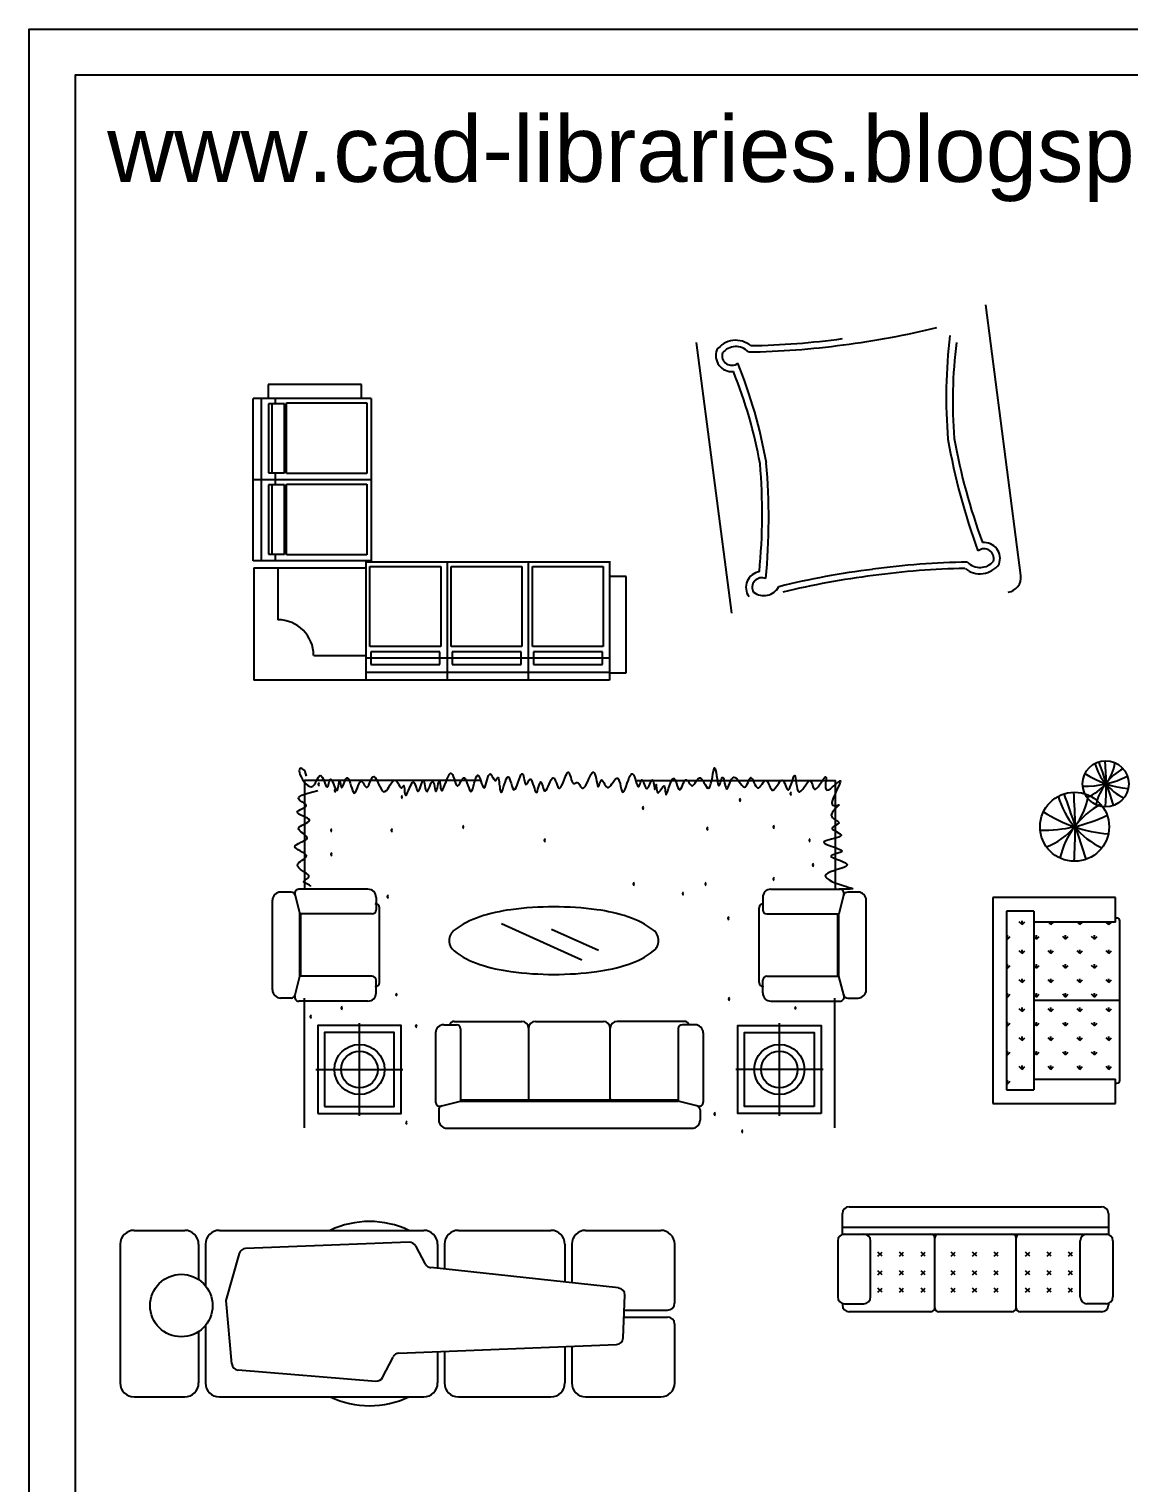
# Model space of a CAD drawing. Header units: inches. Extents: x 10.7 to 53.2, y 13 to 37.8.
# Drawn here: x 10.67 to 18.74, y 27.17 to 37.83 of the extents above; entities that cross this region are included whole.
import ezdxf

# ---------------------------------------------------------------- set-up
doc = ezdxf.new("R2010")
doc.units = ezdxf.units.IN
doc.header["$MEASUREMENT"] = 0
for name, color, linetype in [('02', 2, 'Continuous'), ('1', 1, 'Continuous'), ('4', 4, 'Continuous'), ('8', 8, 'Continuous'), ('kadrbm', 4, 'Continuous')]:
    doc.layers.add(name, color=color, linetype=linetype)
doc.styles.add('bmmm', font='swissel.ttf')

# ---------------------------------------------------------------- blocks, each defined once
blk = doc.blocks.new('kadrbm')
at = {"layer": 'kadrbm', "color": 4}
blk.add_lwpolyline([(0, 0), (0, 24.797), (21, 24.797), (21, 0), (0, 0)], close=True, dxfattribs=at)
blk.add_lwpolyline([(20.663, 0.326), (20.663, 24.46), (0.337, 24.46), (0.337, 0.326), (20.663, 0.326)], dxfattribs=at)
at = {"layer": 'kadrbm', "color": 211, "true_color": 0xf674fb, "style": 'bmmm'}
blk.add_text('www.cad-libraries.blogspot.com', height=0.48513, dxfattribs=at).set_placement((0.573, 23.677))

msp = doc.modelspace()

# ---------------------------------------------------------------- hatches: boundary and pattern name
at = {"layer": '8'}
h = msp.add_hatch(dxfattribs=at)
h.set_pattern_fill('GRASS', color=256, scale=0.15, style=0)
h.set_pattern_definition([(90, (-8.77687, 42.92877), (-0.106066, 0.106066), [0.028125, -0.184007]), (45, (-8.77687, 42.92877), (-0.106066, 0.106066), [0.028125, -0.121875]), (135, (-8.77687, 42.92877), (-0.106066, -0.106066), [0.028125, -0.121875])])
h.paths.add_polyline_path([(20.607, 32.313), (20.085, 32.313), (20.085, 31.683), (20.617, 31.683, 0.414214), (20.637, 31.703), (20.637, 31.713), (20.607, 31.713)])
h.paths.add_polyline_path([(20.085, 32.313), (19.526, 32.313), (19.526, 31.683), (20.085, 31.683)])
h.paths.add_polyline_path([(19.526, 31.683), (19.526, 32.313), (18.967, 32.313), (18.967, 31.713), (18.937, 31.713), (18.937, 31.703, 0.414214), (18.957, 31.683)])
h.paths.add_polyline_path([(18.887, 32.513), (18.887, 32.313), (20.687, 32.313), (20.687, 32.513)])
h.paths.add_polyline_path([(18.038, 31.28), (18.038, 30.705), (18.668, 30.705), (18.668, 31.29, 0.414214), (18.648, 31.31), (18.638, 31.31), (18.638, 31.28)])
h.paths.add_polyline_path([(18.038, 30.705), (18.038, 30.13), (18.638, 30.13), (18.638, 30.1), (18.648, 30.1, 0.414214), (18.668, 30.12), (18.668, 30.705)])
h.paths.add_polyline_path([(17.838, 30.05), (18.038, 30.05), (18.038, 31.36), (17.838, 31.36)])

# ---------------------------------------------------------------- linework, layer by layer
at = {"layer": '02'}
for p, q in [((13.111, 35.221), (12.426, 35.221)), ((12.426, 35.221), (12.426, 35.118)), ((13.111, 35.118), (13.111, 35.221)), ((12.316, 33.927), (12.316, 35.118)), ((13.181, 35.118), (12.316, 35.118)), ((12.374, 35.118), (12.374, 33.927)), ((12.429, 35.079), (12.429, 34.573)), ((12.546, 35.079), (12.429, 35.079)), ((12.455, 34.573), (12.455, 35.078)), ((12.48, 35.079), (12.48, 35.118)), ((12.546, 34.573), (12.546, 35.079)), ((12.561, 35.086), (13.149, 35.086)), ((12.561, 34.568), (12.561, 35.086)), ((13.149, 35.086), (13.149, 34.568)), ((13.181, 35.118), (13.181, 33.927)), ((13.181, 34.522), (12.316, 34.522)), ((12.429, 34.573), (12.546, 34.573)), ((12.48, 34.484), (12.48, 34.573)), ((13.149, 34.568), (12.561, 34.568)), ((12.429, 34.484), (12.429, 33.978)), ((12.546, 34.484), (12.429, 34.484)), ((12.455, 33.978), (12.455, 34.483)), ((12.546, 33.978), (12.546, 34.484)), ((12.561, 33.973), (12.561, 34.491)), ((12.561, 34.491), (13.149, 34.491)), ((13.149, 34.491), (13.149, 33.973)), ((13.181, 33.927), (12.316, 33.927)), ((12.429, 33.978), (12.546, 33.978)), ((12.48, 33.927), (12.48, 33.978)), ((13.149, 33.973), (12.561, 33.973)), ((13.141, 33.92), (13.141, 33.054)), ((13.141, 33.92), (14.927, 33.92)), ((13.172, 33.887), (13.691, 33.887)), ((13.172, 33.299), (13.172, 33.887)), ((13.691, 33.887), (13.691, 33.299)), ((13.737, 33.926), (13.737, 33.054)), ((13.768, 33.887), (14.286, 33.887)), ((13.768, 33.299), (13.768, 33.887)), ((14.286, 33.887), (14.286, 33.299)), ((14.332, 33.926), (14.332, 33.054)), ((14.363, 33.299), (14.363, 33.887)), ((14.363, 33.887), (14.881, 33.887)), ((14.881, 33.887), (14.881, 33.299)), ((14.927, 33.926), (14.927, 33.054)), ((12.32, 33.877), (13.141, 33.877)), ((12.32, 33.877), (12.32, 33.054)), ((12.496, 33.877), (12.496, 33.496)), ((15.05, 33.813), (14.927, 33.813)), ((15.05, 33.107), (15.05, 33.813)), ((13.691, 33.299), (13.172, 33.299)), ((13.685, 33.261), (13.179, 33.261)), ((13.179, 33.261), (13.179, 33.167)), ((13.685, 33.167), (13.685, 33.261)), ((14.286, 33.299), (13.768, 33.299)), ((14.281, 33.261), (13.775, 33.261)), ((13.775, 33.261), (13.775, 33.167)), ((14.281, 33.167), (14.281, 33.261)), ((14.881, 33.299), (14.363, 33.299)), ((14.876, 33.261), (14.37, 33.261)), ((14.37, 33.261), (14.37, 33.167)), ((14.876, 33.167), (14.876, 33.261)), ((12.76, 33.233), (13.141, 33.233)), ((13.141, 33.217), (14.927, 33.217)), ((13.179, 33.167), (13.685, 33.167)), ((13.775, 33.167), (14.281, 33.167)), ((14.37, 33.167), (14.876, 33.167)), ((14.927, 33.054), (12.32, 33.054)), ((13.141, 33.112), (14.927, 33.112)), ((14.927, 33.107), (15.05, 33.107)), ((13.46, 28.934), (12.26, 28.888)), ((13.578, 28.774), (13.507, 28.907)), ((12.213, 28.851), (12.115, 28.507)), ((14.994, 28.599), (13.618, 28.748)), ((12.115, 28.507), (12.158, 28.044)), ((15.028, 28.233), (15.04, 28.547)), ((13.384, 28.12), (14.979, 28.184)), ((13.264, 27.944), (13.341, 28.093)), ((12.205, 27.998), (13.215, 27.917))]:
    msp.add_line(p, q, dxfattribs=at)
for centre, radius in [((18.565, 32.294), 0.169), ((18.337, 31.979), 0.253), ((11.789, 28.47), 0.229)]:
    msp.add_circle(centre, radius, dxfattribs=at)
for centre, radius, start, end in [((15.948, 41.175), 5.706, 276.9887, 284.0004), ((15.854, 35.371), 0.173, 50.7556, 143.7617), ((15.854, 35.371), 0.127, 43.6523, 140.7559), ((15.865, 41.164), 5.706, 270.8102, 277.8219), ((15.865, 41.164), 5.66, 270.9956, 277.8253), ((21.133, 35.125), 3.737, 173.0257, 184.7048), ((20.869, 35.098), 3.425, 172.7893, 184.5798), ((15.824, 35.432), 0.117, 159.3763, 275.8573), ((15.824, 35.432), 0.0712, 164.2572, 308.5257), ((12.399, 33.99), 3.737, 10.1058, 21.7848), ((12.661, 34.031), 3.425, 10.2307, 22.0213), ((21.979, 35.61), 4.638, 189.8222, 200.3045), ((21.712, 35.569), 4.321, 189.9129, 200.4091), ((11.726, 34.271), 4.321, 354.4015, 4.8977), ((11.457, 34.242), 4.638, 354.506, 4.9883), ((17.674, 33.945), 0.0712, 344.2572, 128.5257), ((17.674, 33.945), 0.117, 339.3763, 95.8573), ((17.632, 28.213), 5.706, 90.8102, 97.8219), ((17.644, 34.006), 0.173, 230.7556, 323.7617), ((17.644, 34.006), 0.127, 223.6523, 320.7559), ((16.045, 33.733), 0.117, 98.9532, 215.4342), ((16.045, 33.733), 0.0712, 66.2849, 210.5533), ((17.55, 28.202), 5.706, 96.9887, 104.0004), ((17.55, 28.202), 5.66, 96.9853, 103.8149), ((17.632, 28.213), 5.66, 90.9956, 97.8253), ((16.058, 33.8), 0.127, 234.0546, 331.1582), ((12.496, 33.233), 0.263, 0, 90), ((18.317, 32.496), 0.32, 290.2786, 351.4891), ((18.875, 32.555), 0.405, 196.0179, 244.1831), ((18.894, 32.047), 0.411, 119.3063, 166.7211), ((7.595, 28.613), 11.577, 17.7166, 19.3872), ((16.42, 32.282), 2.149, 355.83, 4.8398), ((18.406, 33.006), 0.73, 269.3365, 295.908), ((18.791, 32.952), 0.695, 237.0954, 264.9899), ((17.964, 32.282), 0.48, 290.2786, 351.4891), ((18.801, 32.37), 0.607, 196.0179, 244.1831), ((1.88, 26.457), 17.366, 17.7166, 19.3872), ((15.119, 31.96), 3.223, 355.83, 4.8398), ((18.675, 32.965), 1.043, 237.0954, 264.9899), ((18.829, 31.608), 0.616, 119.3063, 166.7211), ((18.097, 33.047), 1.094, 269.3365, 295.908), ((13.169, 28.411), 0.675, 64.6526, 115.3474), ((12.262, 28.837), 0.0508, 92.1956, 164.049), ((13.462, 28.883), 0.0508, 28.2198, 92.1956), ((13.623, 28.798), 0.0508, 208.2198, 263.8411), ((14.989, 28.548), 0.0508, 357.8822, 83.8411), ((14.977, 28.235), 0.0508, 272.2843, 357.8822), ((12.209, 28.048), 0.0508, 185.3588, 265.4082), ((13.386, 28.07), 0.0508, 92.2843, 152.7753), ((13.219, 27.967), 0.0508, 265.4082, 332.7753), ((13.169, 28.411), 0.675, 244.6526, 295.3474)]:
    msp.add_arc(centre, radius, start, end, dxfattribs=at)
at = {"layer": '1'}
for p, q in [((18.638, 31.46), (17.738, 31.46)), ((17.738, 31.46), (17.738, 29.95)), ((18.638, 31.28), (18.638, 31.46)), ((17.838, 31.36), (17.838, 30.05)), ((18.038, 31.36), (17.838, 31.36)), ((18.038, 31.36), (18.038, 30.05)), ((18.638, 31.28), (18.038, 31.28)), ((18.648, 31.31), (18.638, 31.31)), ((18.668, 30.12), (18.668, 31.29)), ((18.668, 30.705), (18.038, 30.705)), ((17.838, 30.05), (18.038, 30.05)), ((18.038, 30.13), (18.638, 30.13)), ((18.638, 29.95), (18.638, 30.13)), ((18.638, 30.1), (18.648, 30.1)), ((17.738, 29.95), (18.638, 29.95)), ((11.443, 29.02), (11.814, 29.02)), ((12.068, 29.02), (13.566, 29.02)), ((13.82, 29.02), (14.499, 29.02)), ((14.753, 29.02), (15.304, 29.02)), ((11.341, 28.919), (11.341, 27.903)), ((11.916, 28.919), (11.916, 28.661)), ((11.966, 28.919), (11.966, 28.615)), ((13.668, 28.919), (13.668, 28.742)), ((13.719, 28.919), (13.719, 28.737)), ((14.601, 28.919), (14.601, 28.641)), ((14.652, 28.919), (14.652, 28.636)), ((15.405, 28.919), (15.405, 28.487)), ((15.033, 28.385), (15.354, 28.385)), ((15.037, 28.436), (15.354, 28.436)), ((11.916, 28.279), (11.916, 27.903)), ((11.966, 28.326), (11.966, 27.903)), ((15.405, 28.335), (15.405, 27.903)), ((13.668, 28.132), (13.668, 27.903)), ((13.719, 28.134), (13.719, 27.903)), ((14.601, 28.169), (14.601, 27.903)), ((14.652, 28.171), (14.652, 27.903)), ((11.443, 27.801), (11.814, 27.801)), ((12.068, 27.801), (13.566, 27.801)), ((13.82, 27.801), (14.499, 27.801)), ((14.753, 27.801), (15.304, 27.801))]:
    msp.add_line(p, q, dxfattribs=at)
for points in [[(12.707, 32.35), (12.703, 32.368), (12.696, 32.383), (12.689, 32.395), (12.681, 32.402), (12.673, 32.407), (12.666, 32.408), (12.66, 32.405), (12.655, 32.399), (12.654, 32.39), (12.655, 32.377), (12.659, 32.362), (12.667, 32.344), (12.678, 32.326), (12.69, 32.309), (12.703, 32.293), (12.716, 32.281), (12.73, 32.274), (12.742, 32.272), (12.753, 32.276), (12.763, 32.286), (12.772, 32.3), (12.78, 32.315), (12.787, 32.33), (12.794, 32.343), (12.801, 32.352), (12.808, 32.355), (12.814, 32.352), (12.821, 32.343), (12.828, 32.33), (12.835, 32.315), (12.841, 32.299), (12.847, 32.286), (12.852, 32.275), (12.857, 32.27), (12.861, 32.271), (12.865, 32.277), (12.868, 32.286), (12.871, 32.298), (12.874, 32.309), (12.877, 32.319), (12.881, 32.326), (12.885, 32.327), (12.89, 32.323), (12.895, 32.313), (12.901, 32.3), (12.907, 32.286), (12.913, 32.272), (12.919, 32.259), (12.924, 32.25), (12.929, 32.246), (12.933, 32.248), (12.936, 32.256), (12.939, 32.267), (12.942, 32.28), (12.944, 32.294), (12.946, 32.306), (12.947, 32.315), (12.949, 32.319), (12.95, 32.318), (12.952, 32.312), (12.953, 32.303), (12.955, 32.292), (12.958, 32.281), (12.96, 32.272), (12.963, 32.267), (12.966, 32.266), (12.97, 32.271), (12.975, 32.281), (12.98, 32.294), (12.985, 32.307), (12.991, 32.321), (12.996, 32.331), (13.002, 32.337), (13.008, 32.337), (13.014, 32.33), (13.02, 32.317), (13.026, 32.299), (13.032, 32.28), (13.038, 32.261), (13.044, 32.245), (13.05, 32.232), (13.056, 32.226), (13.062, 32.228), (13.068, 32.236), (13.074, 32.248), (13.08, 32.264), (13.086, 32.28), (13.092, 32.295), (13.098, 32.307), (13.103, 32.313), (13.109, 32.314), (13.115, 32.309), (13.121, 32.301), (13.127, 32.291), (13.133, 32.281), (13.139, 32.273), (13.145, 32.268), (13.151, 32.268), (13.157, 32.274), (13.163, 32.285), (13.169, 32.298), (13.175, 32.313), (13.182, 32.328), (13.189, 32.339), (13.195, 32.346), (13.203, 32.347), (13.21, 32.34), (13.218, 32.328), (13.227, 32.311), (13.235, 32.292), (13.244, 32.273), (13.253, 32.256), (13.263, 32.243), (13.272, 32.236), (13.282, 32.237), (13.292, 32.244), (13.302, 32.256), (13.311, 32.27), (13.321, 32.286), (13.33, 32.3), (13.339, 32.312), (13.348, 32.319), (13.356, 32.321), (13.363, 32.317), (13.37, 32.31), (13.376, 32.301), (13.382, 32.29), (13.388, 32.28), (13.393, 32.271), (13.397, 32.266), (13.402, 32.264), (13.406, 32.265), (13.409, 32.269), (13.412, 32.273), (13.415, 32.277), (13.417, 32.28), (13.419, 32.281), (13.421, 32.278), (13.422, 32.27), (13.424, 32.26), (13.425, 32.248), (13.426, 32.235), (13.428, 32.223), (13.43, 32.215), (13.433, 32.21), (13.437, 32.21), (13.442, 32.217), (13.448, 32.229), (13.454, 32.244), (13.461, 32.261), (13.468, 32.278), (13.476, 32.292), (13.482, 32.303), (13.489, 32.307), (13.494, 32.306), (13.499, 32.298), (13.504, 32.287), (13.508, 32.273), (13.512, 32.26), (13.516, 32.249), (13.52, 32.241), (13.524, 32.238), (13.529, 32.242), (13.534, 32.252), (13.539, 32.265), (13.544, 32.279), (13.549, 32.294), (13.554, 32.307), (13.558, 32.316), (13.562, 32.319), (13.566, 32.316), (13.569, 32.307), (13.571, 32.294), (13.574, 32.279), (13.577, 32.265), (13.58, 32.252), (13.584, 32.242), (13.588, 32.238), (13.593, 32.241), (13.598, 32.249), (13.604, 32.26), (13.61, 32.274), (13.616, 32.288), (13.621, 32.3), (13.627, 32.308), (13.632, 32.311), (13.636, 32.308), (13.639, 32.3), (13.642, 32.288), (13.645, 32.274), (13.648, 32.26), (13.65, 32.249), (13.653, 32.241), (13.655, 32.238), (13.659, 32.242), (13.662, 32.251), (13.666, 32.264), (13.669, 32.279), (13.673, 32.294), (13.676, 32.306), (13.679, 32.315), (13.681, 32.317), (13.683, 32.313), (13.685, 32.303), (13.686, 32.29), (13.688, 32.275), (13.69, 32.261), (13.693, 32.25), (13.696, 32.244), (13.701, 32.244), (13.707, 32.252), (13.714, 32.268), (13.721, 32.287), (13.73, 32.309), (13.738, 32.33), (13.747, 32.35), (13.755, 32.364), (13.763, 32.371), (13.77, 32.37), (13.776, 32.361), (13.782, 32.348), (13.788, 32.331), (13.793, 32.314), (13.799, 32.298), (13.804, 32.286), (13.81, 32.28), (13.816, 32.28), (13.823, 32.287), (13.83, 32.297), (13.836, 32.309), (13.843, 32.321), (13.85, 32.331), (13.857, 32.337), (13.864, 32.337), (13.871, 32.33), (13.877, 32.317), (13.883, 32.3), (13.889, 32.282), (13.896, 32.264), (13.902, 32.25), (13.908, 32.24), (13.914, 32.238), (13.919, 32.245), (13.925, 32.258), (13.931, 32.277), (13.937, 32.298), (13.943, 32.318), (13.949, 32.337), (13.955, 32.351), (13.961, 32.357), (13.967, 32.355), (13.973, 32.346), (13.979, 32.331), (13.985, 32.314), (13.99, 32.297), (13.996, 32.281), (14.002, 32.269), (14.007, 32.264), (14.012, 32.266), (14.017, 32.275), (14.022, 32.289), (14.027, 32.306), (14.032, 32.324), (14.036, 32.34), (14.041, 32.354), (14.047, 32.363), (14.052, 32.366), (14.057, 32.364), (14.063, 32.357), (14.068, 32.348), (14.073, 32.339), (14.079, 32.329), (14.084, 32.322), (14.088, 32.317), (14.093, 32.317), (14.096, 32.32), (14.1, 32.326), (14.103, 32.331), (14.106, 32.336), (14.109, 32.339), (14.112, 32.339), (14.114, 32.333), (14.116, 32.322), (14.118, 32.307), (14.12, 32.29), (14.123, 32.271), (14.125, 32.255), (14.128, 32.241), (14.132, 32.233), (14.136, 32.232), (14.141, 32.239), (14.146, 32.253), (14.152, 32.271), (14.158, 32.291), (14.165, 32.311), (14.171, 32.328), (14.177, 32.34), (14.184, 32.345), (14.189, 32.342), (14.195, 32.331), (14.2, 32.315), (14.206, 32.298), (14.211, 32.28), (14.217, 32.264), (14.223, 32.253), (14.229, 32.25), (14.236, 32.255), (14.243, 32.267), (14.251, 32.285), (14.259, 32.305), (14.266, 32.325), (14.273, 32.344), (14.279, 32.359), (14.285, 32.367), (14.29, 32.368), (14.294, 32.361), (14.297, 32.35), (14.3, 32.337), (14.303, 32.322), (14.306, 32.308), (14.309, 32.296), (14.313, 32.29), (14.317, 32.289), (14.321, 32.293), (14.326, 32.3), (14.331, 32.309), (14.336, 32.318), (14.342, 32.325), (14.347, 32.329), (14.352, 32.327), (14.357, 32.32), (14.362, 32.307), (14.367, 32.292), (14.372, 32.275), (14.377, 32.259), (14.381, 32.244), (14.386, 32.234), (14.39, 32.23), (14.394, 32.233), (14.399, 32.241), (14.403, 32.254), (14.408, 32.268), (14.412, 32.283), (14.416, 32.296), (14.42, 32.305), (14.424, 32.309), (14.427, 32.307), (14.431, 32.299), (14.435, 32.287), (14.438, 32.274), (14.442, 32.261), (14.447, 32.25), (14.452, 32.243), (14.458, 32.242), (14.464, 32.248), (14.471, 32.259), (14.478, 32.274), (14.486, 32.291), (14.493, 32.308), (14.501, 32.322), (14.508, 32.333), (14.515, 32.337), (14.522, 32.334), (14.528, 32.325), (14.533, 32.313), (14.539, 32.298), (14.545, 32.284), (14.55, 32.271), (14.556, 32.263), (14.563, 32.262), (14.57, 32.268), (14.577, 32.28), (14.585, 32.297), (14.592, 32.316), (14.6, 32.336), (14.607, 32.354), (14.614, 32.368), (14.62, 32.377), (14.626, 32.379), (14.631, 32.374), (14.635, 32.365), (14.64, 32.353), (14.644, 32.339), (14.648, 32.325), (14.652, 32.313), (14.656, 32.304), (14.661, 32.298), (14.666, 32.296), (14.671, 32.297), (14.676, 32.299), (14.682, 32.301), (14.687, 32.303), (14.692, 32.304), (14.698, 32.302), (14.703, 32.296), (14.708, 32.289), (14.713, 32.28), (14.718, 32.272), (14.724, 32.265), (14.73, 32.261), (14.736, 32.261), (14.743, 32.266), (14.751, 32.277), (14.76, 32.293), (14.768, 32.311), (14.777, 32.331), (14.786, 32.349), (14.794, 32.364), (14.802, 32.375), (14.809, 32.379), (14.815, 32.375), (14.821, 32.365), (14.825, 32.349), (14.83, 32.332), (14.833, 32.313), (14.837, 32.296), (14.84, 32.282), (14.843, 32.274), (14.846, 32.272), (14.849, 32.276), (14.852, 32.283), (14.855, 32.293), (14.859, 32.304), (14.862, 32.314), (14.866, 32.321), (14.871, 32.323), (14.875, 32.321), (14.88, 32.314), (14.886, 32.304), (14.892, 32.292), (14.898, 32.281), (14.905, 32.272), (14.912, 32.267), (14.92, 32.266), (14.929, 32.271), (14.937, 32.281), (14.946, 32.294), (14.955, 32.307), (14.964, 32.32), (14.973, 32.33), (14.981, 32.336), (14.988, 32.335), (14.994, 32.327), (14.999, 32.313), (15.005, 32.295), (15.009, 32.276), (15.014, 32.258), (15.019, 32.243), (15.024, 32.234), (15.029, 32.232), (15.036, 32.24), (15.043, 32.255), (15.05, 32.275), (15.058, 32.298), (15.066, 32.321), (15.073, 32.342), (15.081, 32.358), (15.089, 32.367), (15.096, 32.367), (15.103, 32.359), (15.11, 32.346), (15.116, 32.33), (15.121, 32.313), (15.127, 32.296), (15.132, 32.282), (15.137, 32.274), (15.141, 32.272), (15.145, 32.276), (15.149, 32.283), (15.152, 32.293), (15.156, 32.304), (15.159, 32.314), (15.163, 32.321), (15.166, 32.323), (15.17, 32.321), (15.174, 32.313), (15.178, 32.303), (15.183, 32.292), (15.187, 32.28), (15.192, 32.27), (15.197, 32.263), (15.202, 32.26), (15.207, 32.263), (15.213, 32.27), (15.218, 32.28), (15.223, 32.292), (15.229, 32.303), (15.233, 32.313), (15.238, 32.321), (15.242, 32.323), (15.245, 32.321), (15.248, 32.313), (15.251, 32.303), (15.253, 32.291), (15.255, 32.278), (15.257, 32.266), (15.258, 32.257), (15.26, 32.252), (15.261, 32.251), (15.263, 32.255), (15.264, 32.261), (15.265, 32.268), (15.267, 32.276), (15.268, 32.283), (15.269, 32.287), (15.27, 32.288), (15.27, 32.284), (15.271, 32.277), (15.272, 32.267), (15.273, 32.256), (15.274, 32.246), (15.277, 32.237), (15.28, 32.23), (15.283, 32.228), (15.288, 32.23), (15.294, 32.237), (15.301, 32.245), (15.307, 32.255), (15.313, 32.265), (15.32, 32.272), (15.325, 32.277), (15.329, 32.278), (15.332, 32.273), (15.334, 32.264), (15.336, 32.253), (15.337, 32.24), (15.338, 32.229), (15.34, 32.221), (15.342, 32.216), (15.345, 32.218), (15.349, 32.227), (15.355, 32.241), (15.361, 32.259), (15.368, 32.279), (15.375, 32.298), (15.382, 32.315), (15.39, 32.327), (15.397, 32.333), (15.403, 32.332), (15.409, 32.324), (15.415, 32.311), (15.42, 32.296), (15.425, 32.28), (15.43, 32.266), (15.435, 32.255), (15.44, 32.25), (15.446, 32.251), (15.451, 32.258), (15.457, 32.268), (15.462, 32.281), (15.468, 32.295), (15.474, 32.308), (15.48, 32.318), (15.486, 32.323), (15.492, 32.324), (15.498, 32.319), (15.504, 32.312), (15.51, 32.303), (15.516, 32.294), (15.523, 32.286), (15.529, 32.281), (15.536, 32.28), (15.542, 32.284), (15.549, 32.292), (15.557, 32.302), (15.564, 32.314), (15.571, 32.324), (15.579, 32.333), (15.587, 32.338), (15.595, 32.337), (15.603, 32.33), (15.612, 32.319), (15.62, 32.304), (15.628, 32.289), (15.637, 32.276), (15.644, 32.265), (15.652, 32.261), (15.659, 32.264), (15.665, 32.276), (15.671, 32.295), (15.677, 32.318), (15.682, 32.343), (15.686, 32.368), (15.691, 32.389), (15.695, 32.404), (15.698, 32.411), (15.702, 32.407), (15.706, 32.395), (15.709, 32.376), (15.712, 32.354), (15.716, 32.331), (15.719, 32.31), (15.723, 32.293), (15.726, 32.282), (15.73, 32.279), (15.734, 32.284), (15.738, 32.293), (15.742, 32.306), (15.746, 32.319), (15.75, 32.33), (15.754, 32.339), (15.758, 32.341), (15.762, 32.337), (15.765, 32.327), (15.769, 32.313), (15.772, 32.298), (15.776, 32.282), (15.78, 32.269), (15.783, 32.259), (15.788, 32.256), (15.792, 32.259), (15.798, 32.269), (15.803, 32.282), (15.809, 32.298), (15.816, 32.314), (15.823, 32.328), (15.831, 32.338), (15.839, 32.343), (15.849, 32.341), (15.858, 32.334), (15.869, 32.322), (15.879, 32.309), (15.889, 32.295), (15.899, 32.283), (15.908, 32.274), (15.917, 32.27), (15.925, 32.272), (15.932, 32.28), (15.938, 32.291), (15.944, 32.304), (15.949, 32.317), (15.954, 32.328), (15.959, 32.336), (15.964, 32.339), (15.97, 32.336), (15.975, 32.328), (15.981, 32.316), (15.987, 32.303), (15.993, 32.289), (16, 32.277), (16.007, 32.268), (16.014, 32.264), (16.022, 32.265), (16.03, 32.271), (16.038, 32.281), (16.046, 32.292), (16.054, 32.303), (16.061, 32.312), (16.069, 32.318), (16.076, 32.319), (16.082, 32.315), (16.088, 32.306), (16.094, 32.294), (16.1, 32.28), (16.106, 32.267), (16.112, 32.256), (16.118, 32.248), (16.125, 32.246), (16.133, 32.25), (16.141, 32.259), (16.15, 32.271), (16.159, 32.285), (16.168, 32.299), (16.177, 32.311), (16.185, 32.319), (16.193, 32.321), (16.2, 32.317), (16.206, 32.308), (16.212, 32.295), (16.218, 32.281), (16.224, 32.268), (16.229, 32.257), (16.235, 32.25), (16.24, 32.25), (16.247, 32.257), (16.253, 32.271), (16.259, 32.289), (16.266, 32.308), (16.272, 32.326), (16.277, 32.342), (16.282, 32.352), (16.286, 32.355), (16.289, 32.349), (16.292, 32.336), (16.295, 32.318), (16.297, 32.297), (16.3, 32.276), (16.304, 32.257), (16.309, 32.242), (16.316, 32.234), (16.324, 32.234), (16.334, 32.242), (16.345, 32.254), (16.356, 32.27), (16.367, 32.286), (16.377, 32.3), (16.387, 32.312), (16.395, 32.317), (16.402, 32.316), (16.407, 32.309), (16.411, 32.298), (16.415, 32.286), (16.419, 32.273), (16.424, 32.262), (16.43, 32.255), (16.437, 32.254), (16.446, 32.26), (16.457, 32.271), (16.468, 32.286), (16.479, 32.303), (16.49, 32.319), (16.5, 32.333), (16.507, 32.342), (16.512, 32.345), (16.515, 32.341), (16.515, 32.33), (16.514, 32.315), (16.512, 32.297), (16.511, 32.28), (16.512, 32.264), (16.516, 32.253), (16.522, 32.248), (16.533, 32.25), (16.547, 32.258), (16.563, 32.271), (16.579, 32.285), (16.595, 32.298), (16.608, 32.309), (16.617, 32.316), (16.622, 32.315), (16.62, 32.307), (16.614, 32.291), (16.604, 32.27), (16.593, 32.246), (16.581, 32.221), (16.57, 32.196), (16.562, 32.174), (16.558, 32.156), (16.559, 32.145), (16.565, 32.138), (16.573, 32.135), (16.582, 32.135), (16.592, 32.136), (16.601, 32.138), (16.607, 32.139), (16.61, 32.139), (16.607, 32.135), (16.601, 32.129), (16.592, 32.12), (16.582, 32.11), (16.572, 32.099), (16.563, 32.087), (16.557, 32.076), (16.554, 32.065), (16.557, 32.055), (16.563, 32.046), (16.572, 32.038), (16.582, 32.031), (16.592, 32.024), (16.601, 32.018), (16.607, 32.013), (16.61, 32.007), (16.607, 32.002), (16.601, 31.997), (16.592, 31.992), (16.583, 31.987), (16.573, 31.982), (16.565, 31.977), (16.561, 31.972), (16.56, 31.966), (16.565, 31.96), (16.574, 31.953), (16.586, 31.947), (16.598, 31.94), (16.61, 31.933), (16.62, 31.927), (16.625, 31.92), (16.626, 31.914), (16.619, 31.908), (16.608, 31.903), (16.592, 31.898), (16.574, 31.893), (16.555, 31.888), (16.537, 31.883), (16.521, 31.879), (16.508, 31.874), (16.501, 31.87), (16.499, 31.865), (16.501, 31.861), (16.507, 31.856), (16.515, 31.852), (16.527, 31.847), (16.54, 31.842), (16.554, 31.837), (16.569, 31.831), (16.584, 31.826), (16.599, 31.82), (16.611, 31.815), (16.621, 31.81), (16.628, 31.804), (16.63, 31.8), (16.628, 31.795), (16.62, 31.791), (16.608, 31.787), (16.594, 31.783), (16.58, 31.779), (16.567, 31.774), (16.557, 31.77), (16.552, 31.765), (16.554, 31.759), (16.564, 31.753), (16.58, 31.746), (16.6, 31.738), (16.621, 31.731), (16.641, 31.722), (16.657, 31.714), (16.667, 31.706), (16.669, 31.698), (16.661, 31.689), (16.645, 31.681), (16.623, 31.673), (16.598, 31.665), (16.572, 31.657), (16.548, 31.648), (16.528, 31.639), (16.514, 31.63), (16.51, 31.62), (16.513, 31.61), (16.523, 31.599), (16.539, 31.589), (16.558, 31.579), (16.58, 31.569), (16.603, 31.56), (16.626, 31.553), (16.647, 31.546), (16.666, 31.54), (16.683, 31.535), (16.696, 31.531), (16.706, 31.528), (16.71, 31.525), (16.71, 31.524), (16.703, 31.523), (16.69, 31.522), (16.673, 31.522), (16.653, 31.522), (16.632, 31.522), (16.612, 31.521), (16.611, 31.521)], [(12.694, 31.521), (12.694, 32.32), (13.978, 32.32)], [(15.131, 32.317), (16.581, 32.317), (16.581, 31.521)], [(12.737, 31.542), (12.735, 31.546), (12.729, 31.55), (12.72, 31.555), (12.71, 31.56), (12.7, 31.565), (12.692, 31.57), (12.688, 31.574), (12.688, 31.579), (12.693, 31.584), (12.7, 31.589), (12.707, 31.595), (12.715, 31.6), (12.721, 31.606), (12.724, 31.613), (12.723, 31.621), (12.716, 31.629), (12.705, 31.638), (12.692, 31.647), (12.677, 31.657), (12.663, 31.667), (12.651, 31.677), (12.643, 31.688), (12.64, 31.697), (12.643, 31.707), (12.651, 31.716), (12.662, 31.725), (12.674, 31.734), (12.687, 31.742), (12.697, 31.751), (12.704, 31.759), (12.706, 31.768), (12.7, 31.776), (12.69, 31.785), (12.676, 31.793), (12.661, 31.802), (12.646, 31.81), (12.633, 31.819), (12.624, 31.827), (12.621, 31.835), (12.625, 31.843), (12.635, 31.85), (12.648, 31.857), (12.664, 31.865), (12.68, 31.872), (12.695, 31.88), (12.706, 31.888), (12.711, 31.896), (12.71, 31.904), (12.703, 31.913), (12.692, 31.922), (12.68, 31.931), (12.668, 31.94), (12.657, 31.949), (12.65, 31.958), (12.648, 31.967), (12.652, 31.975), (12.662, 31.983), (12.676, 31.991), (12.69, 31.998), (12.705, 32.005), (12.717, 32.013), (12.726, 32.02), (12.728, 32.027), (12.723, 32.034), (12.713, 32.042), (12.698, 32.049), (12.682, 32.056), (12.666, 32.064), (12.651, 32.071), (12.642, 32.078), (12.638, 32.085), (12.641, 32.092), (12.65, 32.099), (12.663, 32.105), (12.678, 32.112), (12.691, 32.119), (12.701, 32.127), (12.705, 32.134), (12.702, 32.142), (12.689, 32.151), (12.673, 32.161), (12.657, 32.171), (12.648, 32.183), (12.651, 32.196), (12.672, 32.21), (12.716, 32.226), (12.789, 32.244)], [(14.135, 31.27), (14.725, 31.003)], [(14.502, 31.229), (14.847, 31.075)], [(12.689, 30.722), (12.689, 29.773)], [(16.578, 30.722), (16.578, 29.773)]]:
    msp.add_lwpolyline(points, dxfattribs=at)
for centre, radius, start, end in [((18.648, 31.29), 0.02, 0, 90), ((18.648, 30.12), 0.02, 270, 0), ((11.443, 28.919), 0.102, 90, 180), ((11.814, 28.919), 0.102, 0, 90), ((12.068, 28.919), 0.102, 90, 180), ((13.566, 28.919), 0.102, 0, 90), ((13.82, 28.919), 0.102, 90, 180), ((14.499, 28.919), 0.102, 0, 90), ((14.753, 28.919), 0.102, 90, 180), ((15.304, 28.919), 0.102, 0, 90), ((15.354, 28.487), 0.0508, 270, 0), ((15.354, 28.335), 0.0508, 0, 90), ((11.443, 27.903), 0.102, 180, 270), ((11.814, 27.903), 0.102, 270, 0), ((12.068, 27.903), 0.102, 180, 270), ((13.566, 27.903), 0.102, 270, 0), ((13.82, 27.903), 0.102, 180, 270), ((14.499, 27.903), 0.102, 270, 0), ((14.753, 27.903), 0.102, 180, 270), ((15.304, 27.903), 0.102, 270, 0)]:
    msp.add_arc(centre, radius, start, end, dxfattribs=at)
at = {"layer": '4'}
for p, q in [((17.944, 33.82), (17.686, 35.804)), ((15.564, 35.528), (15.822, 33.544)), ((12.457, 30.784), (12.457, 31.44)), ((12.594, 31.5), (12.517, 31.5)), ((12.621, 31.484), (12.657, 31.34)), ((13.157, 31.521), (12.65, 31.521)), ((13.217, 31.461), (13.217, 31.37)), ((16.051, 31.461), (16.051, 31.37)), ((16.111, 31.521), (16.617, 31.521)), ((16.646, 31.484), (16.61, 31.34)), ((16.75, 31.5), (16.674, 31.5)), ((16.81, 30.784), (16.81, 31.44)), ((13.187, 31.34), (12.657, 31.34)), ((12.657, 30.884), (12.657, 31.34)), ((12.665, 30.884), (12.665, 31.34)), ((13.241, 30.837), (13.241, 31.385)), ((16.026, 30.837), (16.026, 31.385)), ((16.081, 31.34), (16.61, 31.34)), ((16.602, 30.884), (16.602, 31.34)), ((16.61, 30.884), (16.61, 31.34)), ((12.621, 30.738), (12.657, 30.884)), ((13.187, 30.884), (12.657, 30.884)), ((13.217, 30.761), (13.217, 30.854)), ((16.051, 30.761), (16.051, 30.854)), ((16.081, 30.884), (16.61, 30.884)), ((16.647, 30.738), (16.61, 30.884)), ((12.594, 30.724), (12.517, 30.724)), ((13.157, 30.701), (12.65, 30.701)), ((16.111, 30.701), (16.618, 30.701)), ((16.674, 30.724), (16.75, 30.724)), ((13.713, 30.528), (13.806, 30.528)), ((13.788, 30.553), (14.285, 30.553)), ((13.836, 30.498), (13.836, 29.969)), ((14.335, 30.503), (14.335, 29.969)), ((14.385, 30.553), (14.883, 30.553)), ((14.933, 29.969), (14.933, 30.503)), ((15.479, 30.553), (14.983, 30.553)), ((15.432, 30.498), (15.432, 29.969)), ((15.555, 30.528), (15.462, 30.528)), ((13.653, 30.468), (13.653, 29.961)), ((15.615, 30.468), (15.615, 29.961)), ((13.69, 29.932), (13.836, 29.969)), ((13.836, 29.977), (15.432, 29.977)), ((13.836, 29.969), (15.432, 29.969)), ((15.578, 29.932), (15.432, 29.969)), ((13.676, 29.905), (13.676, 29.829)), ((15.592, 29.905), (15.592, 29.829)), ((13.736, 29.769), (15.532, 29.769)), ((16.635, 28.994), (16.635, 29.144)), ((16.685, 29.194), (18.535, 29.194)), ((18.585, 29.144), (18.585, 28.991)), ((16.635, 29.044), (18.585, 29.044)), ((16.635, 28.994), (18.585, 28.994)), ((16.601, 28.944), (16.601, 28.533)), ((16.842, 28.533), (16.842, 28.944)), ((17.312, 28.454), (17.312, 28.964)), ((17.908, 28.454), (17.908, 28.964)), ((18.378, 28.533), (18.378, 28.944)), ((18.618, 28.944), (18.618, 28.533)), ((16.896, 28.831), (16.927, 28.861)), ((16.927, 28.831), (16.896, 28.861)), ((17.084, 28.831), (17.054, 28.861)), ((17.054, 28.831), (17.084, 28.861)), ((17.212, 28.831), (17.242, 28.861)), ((17.242, 28.831), (17.212, 28.861)), ((17.463, 28.831), (17.433, 28.861)), ((17.433, 28.831), (17.463, 28.861)), ((17.59, 28.831), (17.621, 28.861)), ((17.621, 28.831), (17.59, 28.861)), ((17.778, 28.831), (17.748, 28.861)), ((17.748, 28.831), (17.778, 28.861)), ((17.978, 28.831), (18.008, 28.861)), ((18.008, 28.831), (17.978, 28.861)), ((18.166, 28.831), (18.136, 28.861)), ((18.136, 28.831), (18.166, 28.861)), ((18.293, 28.831), (18.323, 28.861)), ((18.323, 28.831), (18.293, 28.861)), ((16.896, 28.694), (16.927, 28.724)), ((16.927, 28.694), (16.896, 28.724)), ((17.054, 28.694), (17.084, 28.724)), ((17.084, 28.694), (17.054, 28.724)), ((17.212, 28.694), (17.242, 28.724)), ((17.242, 28.694), (17.212, 28.724)), ((17.463, 28.694), (17.433, 28.724)), ((17.433, 28.694), (17.463, 28.724)), ((17.621, 28.694), (17.59, 28.724)), ((17.59, 28.694), (17.621, 28.724)), ((17.778, 28.694), (17.748, 28.724)), ((17.748, 28.694), (17.778, 28.724)), ((17.978, 28.694), (18.008, 28.724)), ((18.008, 28.694), (17.978, 28.724)), ((18.136, 28.694), (18.166, 28.724)), ((18.166, 28.694), (18.136, 28.724)), ((18.293, 28.694), (18.323, 28.724)), ((18.323, 28.694), (18.293, 28.724)), ((16.896, 28.567), (16.927, 28.597)), ((16.927, 28.567), (16.896, 28.597)), ((17.054, 28.567), (17.084, 28.597)), ((17.084, 28.567), (17.054, 28.597)), ((17.212, 28.567), (17.242, 28.597)), ((17.242, 28.567), (17.212, 28.597)), ((17.463, 28.567), (17.433, 28.597)), ((17.433, 28.567), (17.463, 28.597)), ((17.621, 28.567), (17.59, 28.597)), ((17.59, 28.567), (17.621, 28.597)), ((17.778, 28.567), (17.748, 28.597)), ((17.748, 28.567), (17.778, 28.597)), ((17.978, 28.567), (18.008, 28.597)), ((18.008, 28.567), (17.978, 28.597)), ((18.136, 28.567), (18.166, 28.597)), ((18.166, 28.567), (18.136, 28.597)), ((18.293, 28.567), (18.323, 28.597)), ((18.323, 28.567), (18.293, 28.597)), ((16.635, 28.483), (16.635, 28.474)), ((16.651, 28.483), (16.792, 28.483)), ((18.568, 28.483), (18.428, 28.483)), ((18.585, 28.483), (18.585, 28.474)), ((17.283, 28.424), (16.685, 28.424)), ((17.879, 28.424), (17.341, 28.424)), ((18.535, 28.424), (17.937, 28.424))]:
    msp.add_line(p, q, dxfattribs=at)
for points in [[(12.801, 32.299, 1), (12.801, 32.281)], [(12.921, 32.254, 1), (12.921, 32.236)], [(13.411, 32.206, 1), (13.411, 32.189)], [(15.89, 32.184, 1), (15.89, 32.167)], [(16.261, 32.23, 1), (16.261, 32.213)], [(15.179, 32.126, 1), (15.179, 32.109)], [(13.861, 31.986, 1), (13.861, 31.968)], [(15.651, 31.973, 1), (15.651, 31.956)], [(16.137, 31.986, 1), (16.137, 31.968)], [(12.893, 31.962, 1), (12.893, 31.945)], [(13.336, 31.962, 1), (13.336, 31.944)], [(14.458, 31.888, 1), (14.458, 31.871)], [(16.399, 31.888, 1), (16.399, 31.871)], [(12.895, 31.786, 1), (12.895, 31.768)], [(16.426, 31.708, 1), (16.426, 31.69)], [(15.11, 31.569, 1), (15.11, 31.552)], [(15.637, 31.569, 1), (15.637, 31.552)], [(16.136, 31.606, 1), (16.136, 31.588)], [(13.307, 31.476, 1), (13.307, 31.458)], [(15.471, 31.497, 1), (15.471, 31.479)], [(13.789, 31.069, 0.087535), (13.977, 30.97, 0.044755), (14.205, 30.918, 0.066385), (14.835, 30.918, 0.044755), (15.063, 30.97, 0.087535), (15.251, 31.069, 0.489279), (15.251, 31.22, 0.087535), (15.063, 31.319, 0.044755), (14.835, 31.371, 0.066386), (14.205, 31.371, 0.044755), (13.977, 31.319, 0.087535), (13.789, 31.22, 0.48928), (13.789, 31.069)], [(15.804, 31.316, 1), (15.804, 31.299)], [(13.372, 30.739, -1), (13.372, 30.757, -1)], [(15.809, 30.726, 1), (15.809, 30.709)], [(12.743, 30.597, 1), (12.743, 30.579)], [(12.97, 30.66, 1), (12.97, 30.643)], [(16.297, 30.643, -1), (16.297, 30.66, -1)], [(13.518, 30.509, -1), (13.518, 30.527, -1)], [(15.705, 29.883, 1), (15.705, 29.865)], [(13.445, 29.82, 1), (13.445, 29.802)], [(15.906, 29.756, 1), (15.906, 29.738)]]:
    msp.add_lwpolyline(points, format="xyb", dxfattribs=at)
for points in [[(12.789, 29.878), (13.4, 29.878), (13.4, 30.522), (12.789, 30.522)], [(16.479, 29.878), (15.868, 29.878), (15.868, 30.522), (16.479, 30.522)], [(12.839, 29.928), (13.35, 29.928), (13.35, 30.472), (12.839, 30.472)], [(16.429, 29.928), (15.918, 29.928), (15.918, 30.472), (16.429, 30.472)]]:
    msp.add_lwpolyline(points, close=True, dxfattribs=at)
for points in [[(13.095, 29.86), (13.095, 30.54)], [(16.173, 29.86), (16.173, 30.54)], [(12.775, 30.2), (13.414, 30.2)], [(16.493, 30.2), (15.854, 30.2)]]:
    msp.add_lwpolyline(points, dxfattribs=at)
for centre, radius in [((13.095, 30.2), 0.184), ((16.173, 30.2), 0.184), ((13.095, 30.2), 0.134), ((16.173, 30.2), 0.134)]:
    msp.add_circle(centre, radius, dxfattribs=at)
for centre, radius, start, end in [((17.836, 33.806), 0.108, 277.4053, 7.4053), ((12.517, 31.44), 0.06, 90, 180), ((12.594, 31.47), 0.03, 14.0362, 90), ((12.65, 31.491), 0.03, 90, 194.0362), ((13.157, 31.461), 0.06, 0, 90), ((16.111, 31.461), 0.06, 90, 180), ((16.617, 31.491), 0.03, 345.9638, 90), ((16.674, 31.47), 0.03, 90, 165.9638), ((16.75, 31.44), 0.06, 0, 90), ((13.187, 31.37), 0.03, 270, 0), ((13.211, 31.385), 0.03, 0, 90), ((16.056, 31.385), 0.03, 90, 180), ((16.081, 31.37), 0.03, 180, 270), ((13.187, 30.854), 0.03, 0, 90), ((13.211, 30.837), 0.03, 270, 0), ((16.056, 30.837), 0.03, 180, 270), ((16.081, 30.854), 0.03, 90, 180), ((12.517, 30.784), 0.06, 180, 270), ((12.594, 30.754), 0.03, 270, 345.9638), ((12.65, 30.731), 0.03, 165.9638, 270), ((13.157, 30.761), 0.06, 270, 0), ((16.111, 30.761), 0.06, 180, 270), ((16.618, 30.731), 0.03, 270, 14.0362), ((16.674, 30.754), 0.03, 194.0362, 270), ((16.75, 30.784), 0.06, 270, 0), ((13.713, 30.468), 0.06, 90, 180), ((13.788, 30.523), 0.03, 90, 180), ((13.806, 30.498), 0.03, 0, 90), ((14.285, 30.503), 0.05, 0, 90), ((14.385, 30.503), 0.05, 90, 180), ((14.883, 30.503), 0.05, 0, 90), ((14.983, 30.503), 0.05, 90, 180), ((15.462, 30.498), 0.03, 90, 180), ((15.479, 30.523), 0.03, 0, 90), ((15.555, 30.468), 0.06, 0, 90), ((13.683, 29.961), 0.03, 180, 284.0362), ((14.92, 29.992), 0.015, 270, 0), ((14.92, 29.984), 0.015, 270, 0), ((15.585, 29.961), 0.03, 255.9638, 0), ((13.706, 29.905), 0.03, 104.0362, 180), ((15.562, 29.905), 0.03, 0, 75.9638), ((13.736, 29.829), 0.06, 180, 270), ((15.532, 29.829), 0.06, 270, 0), ((16.685, 29.144), 0.05, 90, 180), ((18.535, 29.144), 0.05, 0, 90), ((16.651, 28.944), 0.05, 90, 180), ((16.792, 28.944), 0.05, 0, 90), ((17.282, 28.964), 0.03, 0, 90), ((17.342, 28.964), 0.03, 90, 180), ((17.878, 28.964), 0.03, 0, 90), ((17.938, 28.964), 0.03, 90, 180), ((18.428, 28.944), 0.05, 90, 180), ((18.568, 28.944), 0.05, 0, 90), ((16.651, 28.533), 0.05, 180, 270), ((16.685, 28.474), 0.05, 180, 270), ((16.792, 28.533), 0.05, 270, 0), ((17.282, 28.454), 0.03, 270, 0), ((17.342, 28.454), 0.03, 180, 270), ((17.878, 28.454), 0.03, 270, 0), ((17.938, 28.454), 0.03, 180, 270), ((18.428, 28.533), 0.05, 180, 270), ((18.535, 28.474), 0.05, 270, 0), ((18.568, 28.533), 0.05, 270, 0)]:
    msp.add_arc(centre, radius, start, end, dxfattribs=at)

# ---------------------------------------------------------------- block references
at = {"layer": 'kadrbm'}
msp.add_blockref('kadrbm', (10.673, 13.028), dxfattribs=at)

doc.saveas('drawing.dxf')
